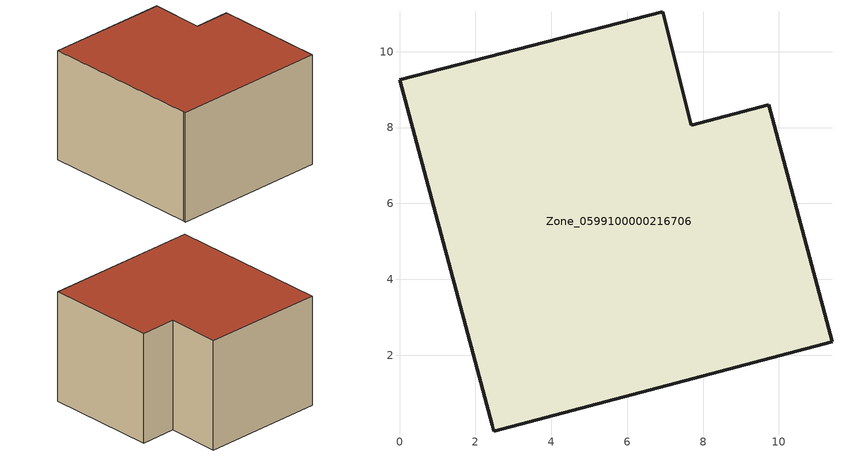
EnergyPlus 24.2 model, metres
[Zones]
Zone_0599100000216706
 floor ground (C_G): 11.4,2.36 2.48,0 2.45,0.15 0,9.26 6.94,11.05 7.69,8.06 9.74,8.6 z2.83
 wall outside (C_F): 7.69,8.06 6.94,11.05 0,9.26 2.45,0.15 2.48,0 11.4,2.36 9.74,8.6 7.69,8.06 z2.83:9.31
 roof outside (C_R): 2.48,0 11.4,2.36 9.74,8.6 7.69,8.06 6.94,11.05 0,9.26 2.45,0.15 z9.31
[BUILDING]
Pand.0599100000216706: North Axis=0; Terrain=City; Loads Convergence Tolerance Value=0.04; Temperature Convergence Tolerance Value=0.4; Solar Distribution=FullExterior; Maximum Number of Warmup Days=25; Minimum Number of Warmup Days=1
[Site:Location]
Rotterdam.The.Hague.AP_ZH_NLD Design_Conditions: Latitude=51.96; Longitude=4.45; Time Zone=1; Elevation=-4.5
[SITE:GROUNDTEMPERATURE:BUILDINGSURFACE]
18, 18, 18, 18, 18, 18, 18, 18, 18, 18, 18, 18
[MATERIAL] Thermal Absorptance=0.9; Solar Absorptance=0.7; Visible Absorptance=0.7
Name | Roughness | Thickness | Conductivity | Density | Specific Heat
G.TC.1946-1964 | MediumSmooth | 0.15 | 1 | 540 | 1210
F.TC.1946-1964 | Rough | 0.3 | 0.857143 | 1920 | 840
R.TC.1946-1964 | MediumRough | 0.2 | 0.235294 | 1500 | 1000
[CONSTRUCTION]
C_G: G.TC.1946-1964
C_F: F.TC.1946-1964
C_R: R.TC.1946-1964
[ZONE]
Zone_0599100000216706: Type=1; Multiplier=1; Ceiling Height=Autocalculate; Volume=Autocalculate; Floor Area=autocalculate; Part of Total Floor Area=Yes
[ZONEINFILTRATION:DESIGNFLOWRATE]
Infil_Zone_0599100000216706: Zone or ZoneList or Space or SpaceList=Zone_0599100000216706; Schedule=AlwaysOn; Design Flow Rate Calculation Method=Flow/Area; Flow Rate per Floor Area=0.003; Constant Term Coefficient=1; Temperature Term Coefficient=0; Velocity Term Coefficient=0; Velocity Squared Term Coefficient=0
[HVACTEMPLATE:ZONE:IDEALLOADSAIRSYSTEM]
Zone_0599100000216706: Maximum Heating Supply Air Temperature=50; Minimum Cooling Supply Air Temperature=13; Maximum Heating Supply Air Humidity Ratio=0.0156; Minimum Cooling Supply Air Humidity Ratio=0.0077; Heating Limit=NoLimit; Cooling Limit=NoLimit; Dehumidification Control Type=ConstantSensibleHeatRatio; Cooling Sensible Heat Ratio=0.7; Dehumidification Setpoint=60; Humidification Control Type=None; Humidification Setpoint=30; Outdoor Air Method=None; Outdoor Air Flow Rate per Person=0.00944; Outdoor Air Flow Rate per Zone Floor Area=0; Outdoor Air Flow Rate per Zone=0; Demand Controlled Ventilation Type=None; Outdoor Air Economizer Type=NoEconomizer; Heat Recovery Type=None; Sensible Heat Recovery Effectiveness=0.7; Latent Heat Recovery Effectiveness=0.65
[ZONECONTROL:THERMOSTAT]
ThermostatControl_Zone_0599100000216706: Zone or ZoneList=Zone_0599100000216706; Control Type Schedule=DualSetpointControlType; Control 1=Thermostat_Zone_0599100000216706; Temperature Difference Between Cutout And Setpoint=0
[THERMOSTATSETPOINT:DUALSETPOINT]
Thermostat_Zone_0599100000216706: Heating Setpoint Temperature Schedule=HeatingSetpoint_Zone_0599100000216706; Cooling Setpoint Temperature Schedule=CoolingSetpoint_Zone_0599100000216706
[SCHEDULE:COMPACT]
HeatingSetpoint_Zone_0599100000216706: Through: 12/31, For: AllDays, Until: 24:00, 21
CoolingSetpoint_Zone_0599100000216706: Through: 12/31, For: AllDays, Until: 24:00, 24
DualSetpointControlType: Through: 12/31, For: AllDays, Until: 24:00, 4
AlwaysOn: Through: 12/31, For: AllDays, Until: 24:00, 1
